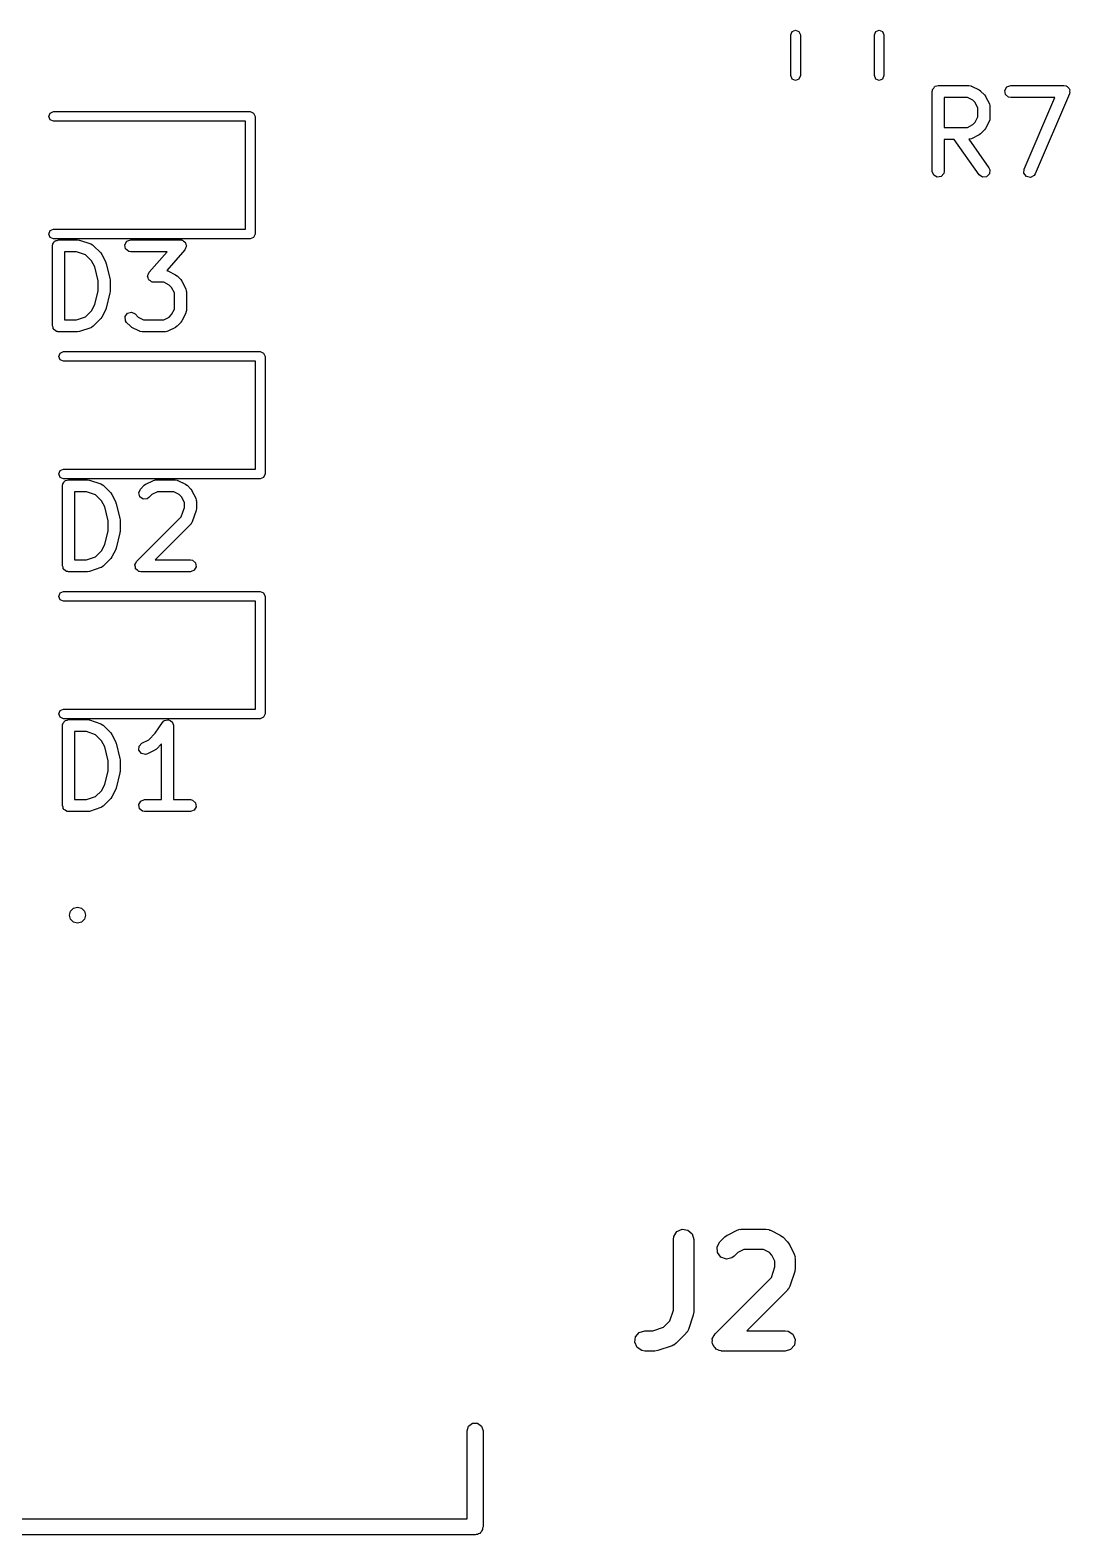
# Model space of a CAD drawing. Extents: x 176 to 201.4, y -110.5 to -70.6.
# Drawn here: x 187.41 to 200.41, y -110.5 to -91.69 of the extents above; entities that cross this region are included whole.
import ezdxf

# ---------------------------------------------------------------- set-up
doc = ezdxf.new("R2010")
doc.units = 0
doc.layers.add('BLACK', color=7, linetype='CONTINUOUS')

msp = doc.modelspace()

# ---------------------------------------------------------------- linework, layer by layer
at = {"layer": 'BLACK', "linetype": 'CONTINUOUS'}
for p, q in [((196.917, -91.7453), (196.935, -91.7028)), ((196.917, -92.2547), (196.917, -91.7453)), ((196.935, -91.7028), (196.977, -91.6853)), ((196.977, -91.6853), (197.02, -91.7028)), ((197.02, -91.7028), (197.037, -91.7453)), ((197.037, -91.7453), (197.037, -92.2547)), ((197.962, -91.7453), (197.98, -91.7028)), ((197.962, -92.2547), (197.962, -91.7453)), ((197.98, -91.7028), (198.022, -91.6853)), ((198.022, -91.6853), (198.065, -91.7028)), ((198.065, -91.7028), (198.082, -91.7453)), ((198.082, -91.7453), (198.082, -92.2547)), ((196.935, -92.2972), (196.917, -92.2547)), ((196.977, -92.3147), (196.935, -92.2972)), ((197.02, -92.2972), (196.977, -92.3147)), ((197.037, -92.2547), (197.02, -92.2972)), ((197.98, -92.2972), (197.962, -92.2547)), ((198.022, -92.3147), (197.98, -92.2972)), ((198.065, -92.2972), (198.022, -92.3147)), ((198.082, -92.2547), (198.065, -92.2972)), ((198.744, -92.384), (198.762, -92.3774)), ((198.762, -92.3774), (199.143, -92.3774)), ((199.143, -92.3774), (199.169, -92.3819)), ((199.618, -92.3949), (199.667, -92.3774)), ((199.667, -92.3774), (200.333, -92.3774)), ((200.333, -92.3774), (200.359, -92.3819)), ((198.687, -92.4524), (198.689, -92.4426)), ((198.687, -93.4524), (198.687, -92.4524)), ((198.688, -92.4394), (198.69, -92.4365)), ((198.689, -92.4426), (198.688, -92.4394)), ((198.69, -92.4365), (198.691, -92.4267)), ((198.691, -92.4267), (198.704, -92.4118)), ((198.704, -92.4118), (198.714, -92.3949)), ((198.714, -92.3949), (198.72, -92.3926)), ((198.72, -92.3926), (198.724, -92.3874)), ((198.724, -92.3874), (198.744, -92.384)), ((198.837, -92.5274), (198.837, -92.9012)), ((199.125, -92.5274), (198.837, -92.5274)), ((199.194, -92.5616), (199.125, -92.5274)), ((199.169, -92.3819), (199.172, -92.3848)), ((199.172, -92.3848), (199.176, -92.3853)), ((199.176, -92.3853), (199.272, -92.4329)), ((199.224, -92.592), (199.194, -92.5616)), ((199.272, -92.4329), (199.29, -92.4463)), ((199.29, -92.4463), (199.291, -92.447)), ((199.291, -92.447), (199.339, -92.4946)), ((199.339, -92.4946), (199.352, -92.513)), ((199.352, -92.513), (199.353, -92.5141)), ((199.353, -92.5141), (199.4, -92.6093)), ((199.593, -92.4394), (199.618, -92.3949)), ((199.602, -92.4899), (199.593, -92.4394)), ((199.641, -92.5229), (199.602, -92.4899)), ((199.667, -92.5274), (199.641, -92.5229)), ((200.22, -92.5274), (199.667, -92.5274)), ((199.836, -93.4228), (200.22, -92.5274)), ((200.402, -92.4819), (199.974, -93.4819)), ((200.359, -92.3819), (200.366, -92.3876)), ((200.366, -92.3876), (200.374, -92.3896)), ((200.374, -92.3896), (200.385, -92.4036)), ((200.385, -92.4036), (200.398, -92.4149)), ((200.398, -92.4149), (200.4, -92.4236)), ((200.4, -92.4236), (200.405, -92.4307)), ((200.403, -92.4731), (200.402, -92.4819)), ((200.407, -92.4654), (200.403, -92.4731)), ((200.405, -92.4307), (200.404, -92.4482)), ((200.404, -92.4482), (200.407, -92.4654)), ((187.64, -92.765), (187.658, -92.7226)), ((187.658, -92.7226), (187.7, -92.705)), ((187.7, -92.705), (190.16, -92.705)), ((190.16, -92.705), (190.202, -92.7226)), ((190.202, -92.7226), (190.22, -92.765)), ((199.258, -92.6606), (199.224, -92.592)), ((199.258, -92.768), (199.258, -92.6606)), ((199.4, -92.6093), (199.408, -92.6343)), ((199.408, -92.6343), (199.407, -92.6386)), ((199.407, -92.6386), (199.408, -92.6429)), ((199.408, -92.6429), (199.408, -92.7857)), ((187.658, -92.8074), (187.64, -92.765)), ((187.7, -92.825), (187.658, -92.8074)), ((190.1, -92.825), (187.7, -92.825)), ((190.1, -94.175), (190.1, -92.825)), ((190.22, -92.765), (190.22, -94.235)), ((198.837, -92.9012), (199.125, -92.9012)), ((199.125, -92.9012), (199.194, -92.8669)), ((199.194, -92.8669), (199.224, -92.8365)), ((199.224, -92.8365), (199.258, -92.768)), ((199.339, -92.934), (199.291, -92.9816)), ((199.353, -92.9145), (199.339, -92.9325)), ((199.339, -92.9325), (199.339, -92.934)), ((199.4, -92.8193), (199.353, -92.9145)), ((199.401, -92.8148), (199.4, -92.8193)), ((199.404, -92.8114), (199.401, -92.8148)), ((199.408, -92.7857), (199.404, -92.8114)), ((198.961, -93.0512), (198.837, -93.0512)), ((198.837, -93.0512), (198.837, -93.4524)), ((199.272, -93.4954), (198.961, -93.0512)), ((199.147, -93.0497), (199.144, -93.0508)), ((199.144, -93.0508), (199.395, -93.4094)), ((199.151, -93.0507), (199.147, -93.0497)), ((199.176, -93.0433), (199.151, -93.0507)), ((199.272, -92.9957), (199.176, -93.0433)), ((199.273, -92.9945), (199.272, -92.9957)), ((199.291, -92.9816), (199.273, -92.9945)), ((198.704, -93.5006), (198.687, -93.4524)), ((198.749, -93.5262), (198.704, -93.5006)), ((198.832, -93.478), (198.799, -93.5173)), ((198.837, -93.4524), (198.832, -93.478)), ((199.314, -93.5248), (199.272, -93.4954)), ((199.401, -93.4841), (199.365, -93.5204)), ((199.395, -93.4094), (199.406, -93.433)), ((199.406, -93.433), (199.401, -93.4841)), ((199.833, -93.4741), (199.836, -93.4228)), ((199.864, -93.5151), (199.833, -93.4741)), ((199.959, -93.5037), (199.914, -93.5269)), ((199.974, -93.4819), (199.959, -93.5037)), ((198.799, -93.5173), (198.749, -93.5262)), ((199.365, -93.5204), (199.314, -93.5248)), ((199.914, -93.5269), (199.864, -93.5151)), ((187.64, -94.235), (187.658, -94.1926)), ((187.658, -94.2774), (187.64, -94.235)), ((187.658, -94.1926), (187.7, -94.175)), ((187.7, -94.175), (190.1, -94.175)), ((190.22, -94.235), (190.202, -94.2774)), ((187.7, -94.295), (187.658, -94.2774)), ((187.687, -94.3824), (187.689, -94.3726)), ((187.687, -95.3824), (187.687, -94.3824)), ((187.688, -94.3694), (187.69, -94.3665)), ((187.689, -94.3726), (187.688, -94.3694)), ((187.69, -94.3665), (187.691, -94.3567)), ((187.691, -94.3567), (187.704, -94.3418)), ((190.16, -94.295), (187.7, -94.295)), ((187.704, -94.3418), (187.714, -94.3249)), ((187.714, -94.3249), (187.72, -94.3226)), ((187.72, -94.3226), (187.724, -94.3174)), ((187.724, -94.3174), (187.744, -94.314)), ((187.744, -94.314), (187.762, -94.3074)), ((187.762, -94.3074), (188, -94.3074)), ((188, -94.3074), (188.022, -94.3113)), ((188.022, -94.3113), (188.024, -94.3112)), ((188.024, -94.3112), (188.167, -94.3588)), ((188.167, -94.3588), (188.189, -94.3713)), ((188.189, -94.3713), (188.192, -94.3751)), ((188.192, -94.3751), (188.196, -94.377)), ((188.196, -94.377), (188.291, -94.4722)), ((188.593, -94.3694), (188.618, -94.3249)), ((188.602, -94.4199), (188.593, -94.3694)), ((188.641, -94.4529), (188.602, -94.4199)), ((188.618, -94.3249), (188.667, -94.3074)), ((188.667, -94.3074), (189.286, -94.3074)), ((189.342, -94.4318), (189.115, -94.6918)), ((189.286, -94.3074), (189.297, -94.3093)), ((189.297, -94.3093), (189.3, -94.3088)), ((189.3, -94.3088), (189.303, -94.3104)), ((189.303, -94.3104), (189.311, -94.3119)), ((189.311, -94.3119), (189.327, -94.3249)), ((189.327, -94.3249), (189.344, -94.3354)), ((189.349, -94.4129), (189.342, -94.4318)), ((189.344, -94.3354), (189.346, -94.341)), ((189.346, -94.341), (189.351, -94.3449)), ((189.36, -94.3954), (189.349, -94.4129)), ((189.351, -94.3449), (189.354, -94.3648)), ((189.354, -94.3648), (189.361, -94.3839)), ((189.361, -94.3839), (189.359, -94.3895)), ((189.359, -94.3895), (189.36, -94.3954)), ((190.202, -94.2774), (190.16, -94.295)), ((187.837, -94.4574), (187.837, -95.3074)), ((187.988, -94.4574), (187.837, -94.4574)), ((188.102, -94.4956), (187.988, -94.4574)), ((188.176, -94.5697), (188.102, -94.4956)), ((188.215, -94.6467), (188.176, -94.5697)), ((188.291, -94.4722), (188.304, -94.4906)), ((188.304, -94.4906), (188.305, -94.4917)), ((188.305, -94.4917), (188.353, -94.5869)), ((188.353, -94.5869), (188.356, -94.5993)), ((188.356, -94.5993), (188.358, -94.6023)), ((188.358, -94.6023), (188.406, -94.7928)), ((188.667, -94.4574), (188.641, -94.4529)), ((189.12, -94.4574), (188.667, -94.4574)), ((188.896, -94.7139), (189.12, -94.4574)), ((188.258, -94.8202), (188.215, -94.6467)), ((188.258, -94.9446), (188.258, -94.8202)), ((188.406, -94.7928), (188.407, -94.8077)), ((188.407, -94.8077), (188.408, -94.811)), ((188.408, -94.811), (188.408, -94.9538)), ((188.877, -94.7618), (188.88, -94.7562)), ((188.884, -94.7809), (188.877, -94.7618)), ((188.879, -94.7503), (188.889, -94.7328)), ((188.88, -94.7562), (188.879, -94.7503)), ((188.887, -94.8008), (188.884, -94.7809)), ((188.892, -94.8047), (188.887, -94.8008)), ((188.889, -94.7328), (188.896, -94.7139)), ((188.894, -94.8103), (188.892, -94.8047)), ((188.911, -94.8208), (188.894, -94.8103)), ((188.927, -94.8338), (188.911, -94.8208)), ((189.115, -94.6918), (189.121, -94.6929)), ((189.121, -94.6929), (189.124, -94.6957)), ((189.124, -94.6957), (189.129, -94.6963)), ((189.129, -94.6963), (189.224, -94.7439)), ((189.224, -94.7439), (189.242, -94.7572)), ((189.242, -94.7572), (189.244, -94.7579)), ((189.244, -94.7579), (189.291, -94.8055)), ((189.291, -94.8055), (189.304, -94.8239)), ((189.304, -94.8239), (189.305, -94.825)), ((189.305, -94.825), (189.353, -94.9203)), ((188.215, -95.1181), (188.258, -94.9446)), ((188.406, -94.972), (188.358, -95.1625)), ((188.408, -94.9538), (188.406, -94.9686)), ((188.406, -94.9686), (188.406, -94.972)), ((188.935, -94.8353), (188.927, -94.8338)), ((188.938, -94.8369), (188.935, -94.8353)), ((188.941, -94.8364), (188.938, -94.8369)), ((188.952, -94.8383), (188.941, -94.8364)), ((189.078, -94.8383), (188.952, -94.8383)), ((189.146, -94.8726), (189.078, -94.8383)), ((189.176, -94.903), (189.146, -94.8726)), ((189.211, -94.9715), (189.176, -94.903)), ((189.211, -95.1742), (189.211, -94.9715)), ((189.353, -94.9203), (189.36, -94.9452)), ((189.36, -94.9452), (189.359, -94.9496)), ((189.359, -94.9496), (189.361, -94.9538)), ((189.361, -94.9538), (189.361, -95.1919)), ((188.102, -95.2692), (188.176, -95.1951)), ((188.176, -95.1951), (188.215, -95.1181)), ((188.353, -95.1778), (188.305, -95.2731)), ((188.358, -95.1625), (188.353, -95.1743)), ((188.353, -95.1743), (188.353, -95.1778)), ((189.176, -95.2427), (189.211, -95.1742)), ((189.361, -95.1919), (189.356, -95.2176)), ((187.694, -95.4007), (187.687, -95.3824)), ((187.837, -95.3074), (187.988, -95.3074)), ((187.988, -95.3074), (188.102, -95.2692)), ((188.196, -95.3878), (188.175, -95.4027)), ((188.291, -95.2926), (188.196, -95.3878)), ((188.292, -95.2911), (188.291, -95.2926)), ((188.305, -95.2731), (188.292, -95.2911)), ((188.594, -95.2677), (188.624, -95.2257)), ((188.599, -95.3188), (188.594, -95.2677)), ((188.614, -95.3402), (188.599, -95.3188)), ((188.661, -95.3878), (188.614, -95.3402)), ((188.624, -95.2257), (188.673, -95.2124)), ((188.663, -95.3885), (188.661, -95.3878)), ((188.681, -95.4018), (188.663, -95.3885)), ((188.673, -95.2124), (188.72, -95.2341)), ((188.72, -95.2341), (188.759, -95.2731)), ((188.759, -95.2731), (188.827, -95.3074)), ((188.827, -95.3074), (189.078, -95.3074)), ((189.078, -95.3074), (189.146, -95.2731)), ((189.146, -95.2731), (189.176, -95.2427)), ((189.244, -95.3878), (189.225, -95.4007)), ((189.291, -95.3402), (189.244, -95.3878)), ((189.292, -95.3387), (189.291, -95.3402)), ((189.305, -95.3207), (189.292, -95.3387)), ((189.353, -95.2254), (189.305, -95.3207)), ((189.356, -95.2176), (189.353, -95.221)), ((189.353, -95.221), (189.353, -95.2254)), ((187.697, -95.4199), (187.694, -95.4007)), ((187.702, -95.4242), (187.697, -95.4199)), ((187.704, -95.4306), (187.702, -95.4242)), ((187.721, -95.4403), (187.704, -95.4306)), ((187.736, -95.4529), (187.721, -95.4403)), ((187.746, -95.4546), (187.736, -95.4529)), ((187.749, -95.4562), (187.746, -95.4546)), ((187.752, -95.4557), (187.749, -95.4562)), ((187.762, -95.4574), (187.752, -95.4557)), ((188, -95.4574), (187.762, -95.4574)), ((188.002, -95.4568), (188, -95.4574)), ((188.024, -95.4535), (188.002, -95.4568)), ((188.167, -95.4059), (188.024, -95.4535)), ((188.17, -95.4031), (188.167, -95.4059)), ((188.175, -95.4027), (188.17, -95.4031)), ((188.776, -95.4495), (188.681, -95.4018)), ((188.78, -95.45), (188.776, -95.4495)), ((188.784, -95.4529), (188.78, -95.45)), ((188.81, -95.4574), (188.784, -95.4529)), ((189.095, -95.4574), (188.81, -95.4574)), ((189.099, -95.4558), (189.095, -95.4574)), ((189.104, -95.4569), (189.099, -95.4558)), ((189.129, -95.4495), (189.104, -95.4569)), ((189.224, -95.4018), (189.129, -95.4495)), ((189.225, -95.4007), (189.224, -95.4018)), ((187.765, -95.765), (187.783, -95.7226)), ((187.783, -95.8074), (187.765, -95.765)), ((187.783, -95.7226), (187.825, -95.705)), ((187.825, -95.705), (190.285, -95.705)), ((190.285, -95.705), (190.327, -95.7226)), ((190.327, -95.7226), (190.345, -95.765)), ((190.345, -95.765), (190.345, -97.235)), ((187.825, -95.825), (187.783, -95.8074)), ((190.225, -95.825), (187.825, -95.825)), ((190.225, -97.175), (190.225, -95.825)), ((187.765, -97.235), (187.783, -97.1926)), ((187.783, -97.2774), (187.765, -97.235)), ((187.783, -97.1926), (187.825, -97.175)), ((187.825, -97.175), (190.225, -97.175)), ((190.345, -97.235), (190.327, -97.2774)), ((187.825, -97.295), (187.783, -97.2774)), ((187.812, -97.3824), (187.814, -97.3726)), ((187.812, -98.3824), (187.812, -97.3824)), ((187.813, -97.3694), (187.815, -97.3665)), ((187.814, -97.3726), (187.813, -97.3694)), ((187.815, -97.3665), (187.816, -97.3567)), ((187.816, -97.3567), (187.829, -97.3418)), ((190.285, -97.295), (187.825, -97.295)), ((187.829, -97.3418), (187.839, -97.3249)), ((187.839, -97.3249), (187.845, -97.3226)), ((187.845, -97.3226), (187.849, -97.3174)), ((187.849, -97.3174), (187.869, -97.314)), ((187.869, -97.314), (187.887, -97.3074)), ((187.887, -97.3074), (188.125, -97.3074)), ((187.962, -97.4574), (187.962, -98.3074)), ((188.113, -97.4574), (187.962, -97.4574)), ((188.227, -97.4956), (188.113, -97.4574)), ((188.125, -97.3074), (188.147, -97.3113)), ((188.147, -97.3113), (188.149, -97.3112)), ((188.149, -97.3112), (188.292, -97.3588)), ((188.292, -97.3588), (188.314, -97.3713)), ((188.314, -97.3713), (188.317, -97.3751)), ((188.317, -97.3751), (188.321, -97.377)), ((188.321, -97.377), (188.416, -97.4722)), ((188.765, -97.4711), (188.786, -97.4246)), ((188.786, -97.4246), (188.834, -97.377)), ((188.834, -97.377), (188.852, -97.3641)), ((188.852, -97.3641), (188.853, -97.3629)), ((188.853, -97.3629), (188.949, -97.3153)), ((189, -97.4574), (188.931, -97.4916)), ((188.949, -97.3153), (188.974, -97.3079)), ((188.974, -97.3079), (188.978, -97.3089)), ((188.978, -97.3089), (188.982, -97.3074)), ((188.982, -97.3074), (189.22, -97.3074)), ((189.203, -97.4574), (189, -97.4574)), ((189.271, -97.4916), (189.203, -97.4574)), ((189.22, -97.3074), (189.246, -97.3119)), ((189.246, -97.3119), (189.249, -97.3148)), ((189.249, -97.3148), (189.254, -97.3153)), ((189.254, -97.3153), (189.349, -97.3629)), ((189.349, -97.3629), (189.367, -97.3763)), ((189.367, -97.3763), (189.369, -97.377)), ((189.369, -97.377), (189.416, -97.4246)), ((189.416, -97.4246), (189.429, -97.443)), ((189.429, -97.443), (189.43, -97.4441)), ((189.43, -97.4441), (189.478, -97.5393)), ((190.327, -97.2774), (190.285, -97.295)), ((188.301, -97.5697), (188.227, -97.4956)), ((188.34, -97.6467), (188.301, -97.5697)), ((188.383, -97.8202), (188.34, -97.6467)), ((188.416, -97.4722), (188.429, -97.4906)), ((188.429, -97.4906), (188.43, -97.4917)), ((188.43, -97.4917), (188.478, -97.5869)), ((188.478, -97.5869), (188.481, -97.5993)), ((188.481, -97.5993), (188.483, -97.6023)), ((188.483, -97.6023), (188.531, -97.7928)), ((188.778, -97.5206), (188.765, -97.4711)), ((188.82, -97.5501), (188.778, -97.5206)), ((188.871, -97.5456), (188.82, -97.5501)), ((188.892, -97.5307), (188.871, -97.5456)), ((188.931, -97.4916), (188.892, -97.5307)), ((189.301, -97.522), (189.271, -97.4916)), ((189.336, -97.5906), (189.301, -97.522)), ((189.336, -97.6559), (189.336, -97.5906)), ((189.478, -97.5393), (189.485, -97.5643)), ((189.485, -97.5643), (189.484, -97.5686)), ((189.484, -97.5686), (189.486, -97.5729)), ((189.486, -97.5729), (189.486, -97.6681)), ((188.383, -97.9446), (188.383, -97.8202)), ((188.531, -97.7928), (188.532, -97.8077)), ((188.532, -97.8077), (188.533, -97.811)), ((188.533, -97.811), (188.533, -97.9538)), ((188.739, -98.3293), (189.298, -97.7704)), ((189.298, -97.7704), (189.336, -97.6559)), ((189.434, -97.8347), (189.422, -97.8576)), ((189.482, -97.6918), (189.434, -97.8347)), ((189.486, -97.6681), (189.482, -97.6902)), ((189.482, -97.6902), (189.482, -97.6918)), ((188.34, -98.1181), (188.383, -97.9446)), ((188.531, -97.972), (188.483, -98.1625)), ((188.533, -97.9538), (188.531, -97.9686)), ((188.531, -97.9686), (188.531, -97.972)), ((189.416, -97.864), (188.973, -98.3074)), ((189.418, -97.8599), (189.416, -97.864)), ((189.422, -97.8576), (189.418, -97.8599)), ((188.227, -98.2692), (188.301, -98.1951)), ((188.301, -98.1951), (188.34, -98.1181)), ((188.478, -98.1778), (188.43, -98.2731)), ((188.483, -98.1625), (188.478, -98.1743)), ((188.478, -98.1743), (188.478, -98.1778)), ((187.819, -98.4007), (187.812, -98.3824)), ((187.822, -98.4199), (187.819, -98.4007)), ((187.962, -98.3074), (188.113, -98.3074)), ((188.113, -98.3074), (188.227, -98.2692)), ((188.321, -98.3878), (188.3, -98.4027)), ((188.416, -98.2926), (188.321, -98.3878)), ((188.417, -98.2911), (188.416, -98.2926)), ((188.43, -98.2731), (188.417, -98.2911)), ((188.717, -98.3758), (188.718, -98.3727)), ((188.723, -98.3976), (188.717, -98.3758)), ((188.718, -98.3694), (188.729, -98.3498)), ((188.718, -98.3727), (188.718, -98.3694)), ((188.727, -98.4199), (188.723, -98.3976)), ((188.729, -98.3498), (188.739, -98.3293)), ((188.973, -98.3074), (189.411, -98.3074)), ((189.411, -98.3074), (189.436, -98.3119)), ((189.436, -98.3119), (189.476, -98.3449)), ((189.485, -98.3954), (189.459, -98.4398)), ((189.476, -98.3449), (189.485, -98.3954)), ((187.827, -98.4242), (187.822, -98.4199)), ((187.829, -98.4306), (187.827, -98.4242)), ((187.846, -98.4403), (187.829, -98.4306)), ((187.861, -98.4529), (187.846, -98.4403)), ((187.871, -98.4546), (187.861, -98.4529)), ((187.874, -98.4562), (187.871, -98.4546)), ((187.877, -98.4557), (187.874, -98.4562)), ((187.887, -98.4574), (187.877, -98.4557)), ((188.125, -98.4574), (187.887, -98.4574)), ((188.127, -98.4568), (188.125, -98.4574)), ((188.149, -98.4535), (188.127, -98.4568)), ((188.292, -98.4059), (188.149, -98.4535)), ((188.295, -98.4031), (188.292, -98.4059)), ((188.3, -98.4027), (188.295, -98.4031)), ((188.729, -98.4221), (188.727, -98.4199)), ((188.73, -98.4254), (188.729, -98.4221)), ((188.749, -98.4383), (188.73, -98.4254)), ((188.766, -98.4529), (188.749, -98.4383)), ((188.771, -98.4537), (188.766, -98.4529)), ((188.772, -98.4548), (188.771, -98.4537)), ((188.776, -98.4545), (188.772, -98.4548)), ((188.792, -98.4574), (188.776, -98.4545)), ((189.411, -98.4574), (188.792, -98.4574)), ((189.459, -98.4398), (189.411, -98.4574)), ((187.765, -98.765), (187.783, -98.7226)), ((187.783, -98.8074), (187.765, -98.765)), ((187.783, -98.7226), (187.825, -98.705)), ((187.825, -98.705), (190.285, -98.705)), ((190.285, -98.705), (190.327, -98.7226)), ((190.327, -98.7226), (190.345, -98.765)), ((190.345, -98.765), (190.345, -100.235)), ((187.825, -98.825), (187.783, -98.8074)), ((190.225, -98.825), (187.825, -98.825)), ((190.225, -100.175), (190.225, -98.825)), ((187.765, -100.235), (187.783, -100.193)), ((187.783, -100.277), (187.765, -100.235)), ((187.783, -100.193), (187.825, -100.175)), ((187.825, -100.295), (187.783, -100.277)), ((187.825, -100.175), (190.225, -100.175)), ((190.327, -100.277), (190.285, -100.295)), ((190.345, -100.235), (190.327, -100.277)), ((187.812, -100.382), (187.814, -100.373)), ((187.812, -101.382), (187.812, -100.382)), ((187.813, -100.369), (187.815, -100.366)), ((187.814, -100.373), (187.813, -100.369)), ((187.815, -100.366), (187.816, -100.357)), ((187.816, -100.357), (187.829, -100.342)), ((190.285, -100.295), (187.825, -100.295)), ((187.829, -100.342), (187.839, -100.325)), ((187.839, -100.325), (187.845, -100.323)), ((187.845, -100.323), (187.849, -100.317)), ((187.849, -100.317), (187.869, -100.314)), ((187.869, -100.314), (187.887, -100.307)), ((187.887, -100.307), (188.125, -100.307)), ((187.962, -100.457), (187.962, -101.307)), ((188.113, -100.457), (187.962, -100.457)), ((188.227, -100.496), (188.113, -100.457)), ((188.125, -100.307), (188.147, -100.311)), ((188.147, -100.311), (188.149, -100.311)), ((188.149, -100.311), (188.292, -100.359)), ((188.292, -100.359), (188.314, -100.371)), ((188.314, -100.371), (188.317, -100.375)), ((188.317, -100.375), (188.321, -100.377)), ((188.321, -100.377), (188.416, -100.472)), ((188.971, -100.477), (189.063, -100.341)), ((189.063, -100.341), (189.081, -100.322)), ((189.081, -100.322), (189.085, -100.321)), ((189.085, -100.321), (189.087, -100.317)), ((189.087, -100.317), (189.109, -100.314)), ((189.109, -100.314), (189.13, -100.308)), ((189.13, -100.308), (189.134, -100.309)), ((189.134, -100.309), (189.138, -100.309)), ((189.138, -100.309), (189.157, -100.319)), ((189.157, -100.319), (189.177, -100.328)), ((189.177, -100.328), (189.179, -100.332)), ((189.179, -100.332), (189.182, -100.334)), ((189.182, -100.334), (189.19, -100.355)), ((189.19, -100.355), (189.2, -100.374)), ((189.2, -100.374), (189.199, -100.378)), ((189.199, -100.378), (189.2, -100.382)), ((189.2, -100.382), (189.2, -101.307)), ((188.301, -100.57), (188.227, -100.496)), ((188.34, -100.647), (188.301, -100.57)), ((188.383, -100.82), (188.34, -100.647)), ((188.416, -100.472), (188.429, -100.491)), ((188.429, -100.491), (188.43, -100.492)), ((188.43, -100.492), (188.478, -100.587)), ((188.478, -100.587), (188.481, -100.599)), ((188.481, -100.599), (188.483, -100.602)), ((188.483, -100.602), (188.531, -100.793)), ((188.767, -100.689), (188.77, -100.638)), ((188.77, -100.638), (188.806, -100.601)), ((188.806, -100.601), (188.89, -100.559)), ((188.89, -100.559), (188.971, -100.477)), ((189.05, -100.611), (188.988, -100.674)), ((189.05, -101.307), (189.05, -100.611)), ((188.383, -100.945), (188.383, -100.82)), ((188.531, -100.793), (188.532, -100.808)), ((188.532, -100.808), (188.533, -100.811)), ((188.533, -100.811), (188.533, -100.954)), ((188.798, -100.731), (188.767, -100.689)), ((188.848, -100.743), (188.798, -100.731)), ((188.873, -100.735), (188.848, -100.743)), ((188.968, -100.688), (188.873, -100.735)), ((188.969, -100.686), (188.968, -100.688)), ((188.988, -100.674), (188.969, -100.686)), ((188.34, -101.118), (188.383, -100.945)), ((188.531, -100.972), (188.483, -101.162)), ((188.533, -100.954), (188.531, -100.969)), ((188.531, -100.969), (188.531, -100.972)), ((188.227, -101.269), (188.301, -101.195)), ((188.301, -101.195), (188.34, -101.118)), ((188.478, -101.178), (188.43, -101.273)), ((188.483, -101.162), (188.478, -101.174)), ((188.478, -101.174), (188.478, -101.178)), ((187.819, -101.401), (187.812, -101.382)), ((187.822, -101.42), (187.819, -101.401)), ((187.962, -101.307), (188.113, -101.307)), ((188.113, -101.307), (188.227, -101.269)), ((188.292, -101.406), (188.149, -101.454)), ((188.295, -101.403), (188.292, -101.406)), ((188.3, -101.403), (188.295, -101.403)), ((188.321, -101.388), (188.3, -101.403)), ((188.416, -101.293), (188.321, -101.388)), ((188.417, -101.291), (188.416, -101.293)), ((188.43, -101.273), (188.417, -101.291)), ((188.765, -101.369), (188.791, -101.325)), ((188.774, -101.42), (188.765, -101.369)), ((188.791, -101.325), (188.839, -101.307)), ((188.839, -101.307), (189.05, -101.307)), ((189.2, -101.307), (189.411, -101.307)), ((189.411, -101.307), (189.436, -101.312)), ((189.436, -101.312), (189.476, -101.345)), ((189.485, -101.395), (189.459, -101.44)), ((189.476, -101.345), (189.485, -101.395)), ((187.827, -101.424), (187.822, -101.42)), ((187.829, -101.431), (187.827, -101.424)), ((187.846, -101.44), (187.829, -101.431)), ((187.861, -101.453), (187.846, -101.44)), ((187.871, -101.455), (187.861, -101.453)), ((187.874, -101.456), (187.871, -101.455)), ((187.877, -101.456), (187.874, -101.456)), ((187.887, -101.457), (187.877, -101.456)), ((188.125, -101.457), (187.887, -101.457)), ((188.127, -101.457), (188.125, -101.457)), ((188.149, -101.454), (188.127, -101.457)), ((188.814, -101.453), (188.774, -101.42)), ((188.839, -101.457), (188.814, -101.453)), ((189.411, -101.457), (188.839, -101.457)), ((189.459, -101.44), (189.411, -101.457)), ((187.9, -102.75), (187.913, -102.7)), ((187.913, -102.7), (187.95, -102.663)), ((187.95, -102.663), (188, -102.65)), ((188, -102.65), (188.05, -102.663)), ((188.05, -102.663), (188.087, -102.7)), ((188.087, -102.7), (188.1, -102.75)), ((187.913, -102.8), (187.9, -102.75)), ((187.95, -102.837), (187.913, -102.8)), ((188, -102.85), (187.95, -102.837)), ((188.05, -102.837), (188, -102.85)), ((188.087, -102.8), (188.05, -102.837)), ((188.1, -102.75), (188.087, -102.8)), ((195.494, -106.708), (195.559, -106.679)), ((195.559, -106.679), (195.63, -106.689)), ((196.246, -106.691), (196.28, -106.679)), ((196.28, -106.679), (196.291, -106.681)), ((196.291, -106.681), (196.302, -106.678)), ((196.302, -106.678), (196.605, -106.678)), ((196.605, -106.678), (196.641, -106.683)), ((195.45, -106.805), (195.455, -106.768)), ((195.45, -107.691), (195.45, -106.805)), ((195.455, -106.768), (195.494, -106.708)), ((195.63, -106.689), (195.684, -106.736)), ((195.684, -106.736), (195.704, -106.805)), ((195.704, -106.805), (195.704, -107.712)), ((195.997, -106.898), (196.031, -106.836)), ((196.031, -106.836), (196.092, -106.775)), ((196.092, -106.775), (196.121, -106.753)), ((196.121, -106.753), (196.123, -106.753)), ((196.123, -106.753), (196.125, -106.751)), ((196.125, -106.751), (196.246, -106.691)), ((196.641, -106.683), (196.65, -106.689)), ((196.65, -106.689), (196.662, -106.691)), ((196.662, -106.691), (196.783, -106.751)), ((196.783, -106.751), (196.812, -106.772)), ((196.812, -106.772), (196.814, -106.774)), ((196.814, -106.774), (196.816, -106.775)), ((196.816, -106.775), (196.876, -106.836)), ((196.876, -106.836), (196.898, -106.865)), ((196.898, -106.865), (196.898, -106.867)), ((196.898, -106.867), (196.9, -106.869)), ((196.002, -106.97), (195.997, -106.898)), ((196.045, -107.027), (196.002, -106.97)), ((196.112, -107.052), (196.045, -107.027)), ((196.182, -107.037), (196.112, -107.052)), ((196.211, -107.015), (196.182, -107.037)), ((196.257, -106.969), (196.211, -107.015)), ((196.332, -106.932), (196.257, -106.969)), ((196.575, -106.932), (196.332, -106.932)), ((196.65, -106.969), (196.575, -106.932)), ((196.682, -107.001), (196.65, -106.969)), ((196.72, -107.076), (196.682, -107.001)), ((196.9, -106.869), (196.96, -106.99)), ((196.96, -106.99), (196.972, -107.024)), ((196.972, -107.024), (196.97, -107.036)), ((196.97, -107.036), (196.974, -107.046)), ((196.974, -107.046), (196.974, -107.167)), ((196.675, -107.28), (196.72, -107.147)), ((196.72, -107.147), (196.72, -107.076)), ((196.967, -107.208), (196.907, -107.389)), ((196.968, -107.203), (196.967, -107.205)), ((196.967, -107.205), (196.967, -107.208)), ((196.974, -107.167), (196.968, -107.203)), ((195.971, -107.985), (196.675, -107.28)), ((196.881, -107.429), (196.876, -107.439)), ((196.89, -107.422), (196.881, -107.429)), ((196.907, -107.389), (196.89, -107.422)), ((196.876, -107.439), (196.367, -107.948)), ((195.405, -107.824), (195.45, -107.691)), ((195.697, -107.752), (195.637, -107.933)), ((195.698, -107.748), (195.697, -107.75)), ((195.697, -107.75), (195.697, -107.752)), ((195.704, -107.712), (195.698, -107.748)), ((194.977, -108.022), (195.024, -107.968)), ((195.024, -107.968), (195.093, -107.948)), ((195.093, -107.948), (195.193, -107.948)), ((195.193, -107.948), (195.327, -107.903)), ((195.327, -107.903), (195.405, -107.824)), ((195.606, -107.983), (195.485, -108.104)), ((195.611, -107.973), (195.606, -107.983)), ((195.62, -107.966), (195.611, -107.973)), ((195.637, -107.933), (195.62, -107.966)), ((195.96, -108.005), (195.971, -107.985)), ((196.367, -107.948), (196.847, -107.948)), ((196.847, -107.948), (196.883, -107.953)), ((196.883, -107.953), (196.943, -107.992)), ((196.943, -107.992), (196.972, -108.057)), ((194.967, -108.092), (194.977, -108.022)), ((194.997, -108.158), (194.967, -108.092)), ((195.057, -108.196), (194.997, -108.158)), ((195.435, -108.135), (195.254, -108.195)), ((195.445, -108.128), (195.435, -108.135)), ((195.456, -108.126), (195.445, -108.128)), ((195.485, -108.104), (195.456, -108.126)), ((195.935, -108.092), (195.938, -108.07)), ((195.94, -108.105), (195.935, -108.092)), ((195.936, -108.047), (195.943, -108.035)), ((195.938, -108.07), (195.936, -108.047)), ((195.941, -108.119), (195.94, -108.105)), ((195.955, -108.137), (195.941, -108.119)), ((195.943, -108.035), (195.945, -108.022)), ((195.945, -108.022), (195.96, -108.005)), ((195.964, -108.158), (195.955, -108.137)), ((195.976, -108.165), (195.964, -108.158)), ((195.984, -108.176), (195.976, -108.165)), ((196.005, -108.184), (195.984, -108.176)), ((196.024, -108.196), (196.005, -108.184)), ((196.915, -108.181), (196.847, -108.202)), ((196.962, -108.127), (196.915, -108.181)), ((196.972, -108.057), (196.962, -108.127)), ((195.093, -108.202), (195.057, -108.196)), ((195.214, -108.202), (195.093, -108.202)), ((195.216, -108.201), (195.214, -108.202)), ((195.218, -108.201), (195.216, -108.201)), ((195.254, -108.195), (195.218, -108.201)), ((196.047, -108.2), (196.024, -108.196)), ((196.051, -108.201), (196.047, -108.2)), ((196.054, -108.201), (196.051, -108.201)), ((196.06, -108.202), (196.054, -108.201)), ((196.847, -108.202), (196.06, -108.202)), ((192.889, -109.141), (192.939, -109.105)), ((192.939, -109.105), (193.001, -109.105)), ((193.001, -109.105), (193.051, -109.141)), ((192.87, -109.2), (192.889, -109.141)), ((192.87, -110.3), (192.87, -109.2)), ((193.051, -109.141), (193.07, -109.2)), ((193.07, -109.2), (193.07, -110.4)), ((184.13, -110.3), (192.87, -110.3)), ((193.065, -110.431), (193.056, -110.444)), ((193.07, -110.4), (193.065, -110.415)), ((193.065, -110.415), (193.065, -110.431)), ((192.97, -110.5), (184.03, -110.5)), ((192.985, -110.495), (192.97, -110.5)), ((193.001, -110.495), (192.985, -110.495)), ((193.014, -110.486), (193.001, -110.495)), ((193.029, -110.481), (193.014, -110.486)), ((193.038, -110.468), (193.029, -110.481)), ((193.051, -110.459), (193.038, -110.468)), ((193.056, -110.444), (193.051, -110.459))]:
    msp.add_line(p, q, dxfattribs=at)

doc.saveas('drawing.dxf')
